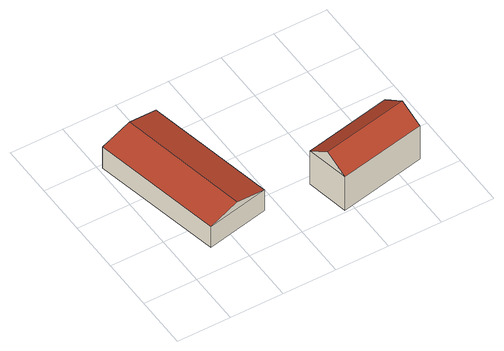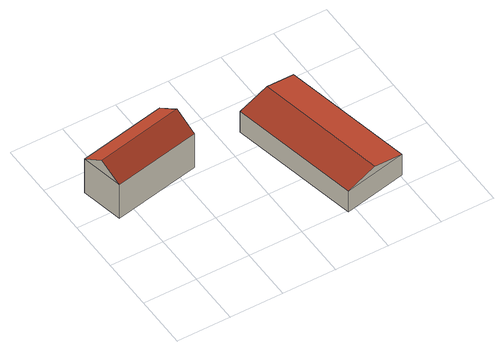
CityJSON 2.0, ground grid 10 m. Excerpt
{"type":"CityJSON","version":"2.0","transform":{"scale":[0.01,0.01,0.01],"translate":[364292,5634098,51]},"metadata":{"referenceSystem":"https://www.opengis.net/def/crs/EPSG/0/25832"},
"CityObjects":{
"building1":{"type":"Building","attributes":{"Geometrietyp2DReferenz":"3000","Gemeindeschluessel":"05315000","function":"31001_2120","roofType":"3100","measuredHeight":6.2,"storeysAboveGround":1},"address":[{"country":"Germany","locality":"Köln","thoroughfareNumber":"45","thoroughfareName":"Liburer Landstr."}],"geometry":[{"type":"Solid","lod":"2","boundaries":[[[[0,1,2,3]],[[4,5,1,0]],[[6,7,5,4]],[[3,2,7,6]],[[0,8,4]],[[6,9,3]],[[3,9,8,0]],[[4,8,9,6]],[[1,5,7,2]]]],"semantics":{"surfaces":[{"type":"WallSurface"},{"type":"RoofSurface"},{"type":"GroundSurface"}],"values":[[0,0,0,0,0,0,1,1,2]]}}]},
"building2":{"type":"Building","attributes":{"Geometrietyp2DReferenz":"3000","Gemeindeschluessel":"05315000","function":"31001_1120","roofType":"3100","measuredHeight":10.27,"storeysAboveGround":2},"address":[{"country":"Germany","locality":"Köln","thoroughfareNumber":"45","thoroughfareName":"Liburer Landstr."}],"geometry":[{"type":"Solid","lod":"2","boundaries":[[[[10,11,12,13]],[[14,15,11,10]],[[16,17,15,14]],[[13,12,17,16]],[[10,18,14]],[[16,19,13]],[[13,19,18,10]],[[14,18,19,16]],[[11,15,17,12]]]],"semantics":{"surfaces":[{"type":"WallSurface"},{"type":"RoofSurface"},{"type":"GroundSurface"}],"values":[[0,0,0,0,0,0,1,1,2]]}}]}
},
"vertices":[
[1696,650,660],[1696,650,190],[1190,3096,190],[1190,3096,660],[523,408,660],[523,408,190],[17,2854,660],[17,2854,190],[1109,529,810],[604,2975,810],
[2837,49,850],[2837,49,91],[4466,378,91],[4466,378,850],[2676,847,850],[2676,847,91],[4306,1175,850],[4306,1175,91],[2757,448,1119],[4386,776,1119]
]}
